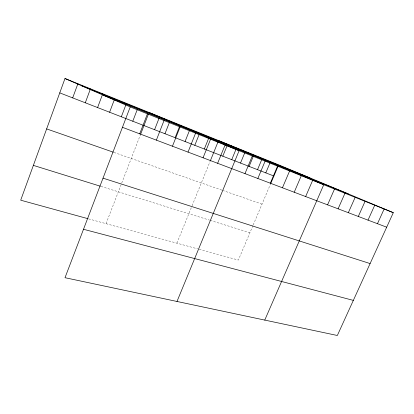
<?xml version="1.0" encoding="UTF-8"?>
<svg xmlns="http://www.w3.org/2000/svg" width="414" height="414" viewBox="0 0 414 414"><rect width="100%" height="100%" fill="white"/><g stroke="black" fill="none" stroke-linecap="round" stroke-linejoin="round"><path stroke-width="0.31" stroke-dasharray="2.07 1.55" d="M106.025 223.669L121.504 183.661M121.726 183.076L140.382 134.855M176.897 243.163L191.842 206.353M192.07 205.784L210.017 161.589M252.933 225.604L238.355 260.075L198.311 249.057M253.182 225.009L270.414 184.261M88.555 218.861L197.716 248.892M100.959 186.398L209.541 220.16M210.136 220.346L249.927 232.715M113.948 152.414L221.909 190.129M222.494 190.337L262.01 204.138"/><path stroke-width="0.62" d="M64.982 78.51L130.224 106.931L65.008 277.706L337.338 335.49L393.3 212.677L278.627 164.839L64.982 78.51L20.7 200.19L87.944 218.69M72.683 97.895L77.889 83.726M85.289 102.791L90.475 88.808M97.595 107.568L102.755 93.771M109.606 112.23L114.295 99.8M121.333 116.784L126.446 103.345M132.785 121.23L137.179 109.772M139.699 133.836L147.425 113.85M140.61 134.276L148.347 114.259M154.588 129.696L159.173 117.933M156.363 140.134L164.032 120.521M164.974 133.727L169.533 122.104M175.132 137.671L179.443 126.762M172.457 146.214L180.074 126.969M185.074 141.531L189.333 130.829M188.018 152.098L195.574 133.199M194.803 145.309L199.279 134.141M204.325 149.009L208.78 137.965M203.062 157.786L210.56 139.223M210.26 160.994L218.556 140.563L323.753 184.722L264.763 320.089M217.624 163.287L225.061 145.055M222.794 156.176L227.669 144.248M231.742 159.654L236.109 149.035M176.99 301.464L239.101 150.696L149.04 112.473M240.513 163.059L245.342 151.384M244.979 173.626L252.302 156M249.109 166.397L253.43 156.006M257.534 169.668L261.834 159.385M257.839 178.486L265.105 161.149M265.798 172.876L270.052 162.764M270.321 183.205L277.53 166.143M270.663 183.671L278.13 166.014M282.436 187.785L289.593 170.992M294.209 192.236L301.309 175.702M305.646 196.557L312.689 180.276M327.577 204.847L334.512 189.048M338.098 208.827L344.976 193.255M348.334 212.692L355.16 197.349M358.301 216.46L365.076 201.333M368.01 220.129L374.732 205.209M377.47 223.705L384.135 208.992M83.504 229.278L353.333 300.388M33.368 165.383L100.348 186.212M103.024 178.16L370.106 263.573M46.642 128.904L113.338 152.202M122.44 127.31L386.686 227.188M59.756 92.876L273.897 176.022M130.224 106.931L393.3 212.677M81.693 85.791L309.895 177.88M103.257 95.184L348.246 193.881"/></g></svg>
